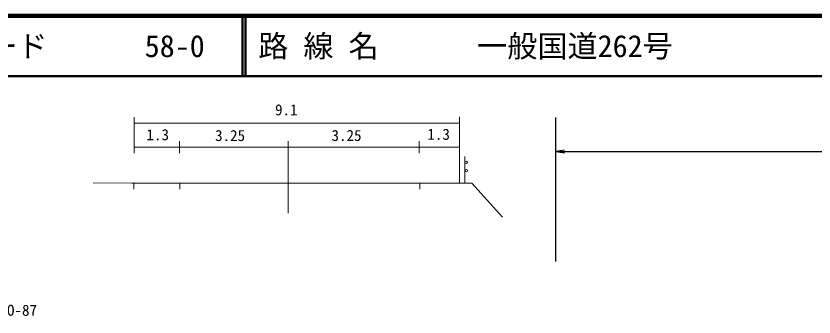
# Model space of a CAD drawing. Units: millimetres, scale not verified. Extents: x 40000 to 680000, y 20000 to 380000.
# Drawn here: x 140144 to 272678, y 329999 to 380000 of the extents above; entities that cross this region are included whole.
import ezdxf
from ezdxf.enums import TextEntityAlignment as Align

# ---------------------------------------------------------------- set-up
doc = ezdxf.new("R2010")
doc.units = ezdxf.units.MM
doc.header["$LTSCALE"] = 1000
for name, color, linetype, lineweight in [('M-BGD-RSTR', 7, 'Continuous', 13), ('M-STR-STR3', 7, 'Continuous', 25), ('M-STR-STRC', 7, 'Continuous', 25), ('M-TTL', 2, 'Continuous', 140), ('M-TTL-LINE', 7, 'Continuous', 50)]:
    doc.layers.add(name, color=color, linetype=linetype, lineweight=lineweight)
doc.layers.add('M-TTL-TXT', color=7, linetype='Continuous')
doc.styles.add('ＭＳ ゴシック', font='')
doc.styles.get('ＭＳ ゴシック').set_extended_font_data('MS Gothic')

# ---------------------------------------------------------------- blocks, each defined once
blk = doc.blocks.new('open_arrow')
at = {"color": 0, "linetype": 'Continuous', "lineweight": -2}
blk.add_lwpolyline([(7.5, 1.25), (0, 0), (7.5, -1.25)], dxfattribs=at)

msp = doc.modelspace()

# ---------------------------------------------------------------- linework, layer by layer
at = {"layer": 'M-BGD-RSTR'}
for p, q in [((159791, 357194), (159791, 363194)), ((213802, 363252), (213802, 352208)), ((213802, 362194), (159791, 362194)), ((167291, 359194), (167291, 357194)), ((185367, 347224), (185367, 359208)), ((207114, 359194), (207114, 357194)), ((213802, 358194), (159791, 358194)), ((214680, 352208), (214680, 356654)), ((159584, 352280), (152943, 352208)), ((203367, 352208), (159367, 352208)), ((159722, 351208), (159722, 352208)), ((167367, 351208), (167367, 352208)), ((215867, 352208), (203367, 352208)), ((207190, 351208), (207190, 352208)), ((215867, 352208), (220967, 346592))]:
    msp.add_line(p, q, dxfattribs=at)
for centre in [(214905, 355703), (214933, 354301)]:
    msp.add_circle(centre, 200, dxfattribs=at)
at = {"layer": 'M-STR-STR3'}
for p, q in [((229797, 339203), (229797, 363121)), ((229797, 357484), (406600, 357484))]:
    msp.add_line(p, q, dxfattribs=at)
at = {"layer": 'M-TTL'}
msp.add_line((680000, 380000), (40000, 380000), dxfattribs=at)
at = {"layer": 'M-TTL-LINE'}
for p, q in [((177750, 380000), (177750, 370000)), ((178250, 380000), (178250, 370000)), ((40000, 370000), (680000, 370000))]:
    msp.add_line(p, q, dxfattribs=at)

# ---------------------------------------------------------------- block references
at = {"layer": 'M-STR-STR3', "xscale": 193, "yscale": 193}
msp.add_blockref('open_arrow', (229797, 357484), dxfattribs=at)

# ---------------------------------------------------------------- texts
at = {"layer": 'M-BGD-RSTR', "style": 'ＭＳ ゴシック'}
for s, p in [('9.1', (183169, 362951)), ('1.3', (161816, 358810)), ('3.25', (173209, 358682)), ('3.25', (192541, 358694)), ('1.3', (208466, 358887))]:
    msp.add_text(s, height=1833, dxfattribs=at).set_placement(p, align=Align.BOTTOM_LEFT)
at = {"layer": 'M-STR-STRC', "style": 'ＭＳ ゴシック'}
msp.add_text('警戒-NO-87', height=1833, dxfattribs=at).set_placement((131161, 329654), align=Align.BOTTOM_LEFT)
at = {"layer": 'M-TTL-TXT', "style": 'ＭＳ ゴシック'}
for s, p in [('図面コード', (120380, 375000)), ('58-0', (161521, 375000)), ('路 線 名', (180380, 375000)), ('一般国道262号', (216734, 375000))]:
    msp.add_text(s, height=3666, dxfattribs=at).set_placement(p, align=Align.MIDDLE_LEFT)

doc.saveas('drawing.dxf')
